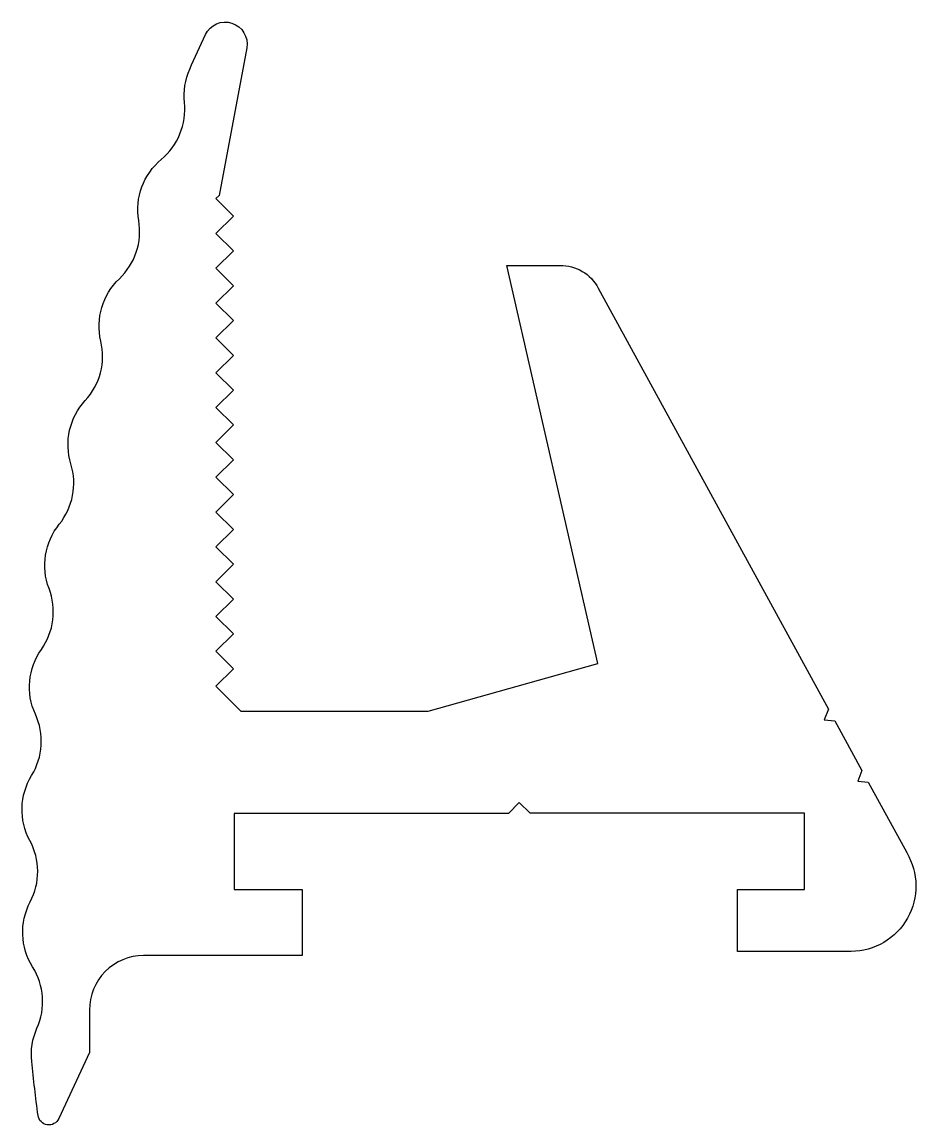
# Model space of a CAD drawing. Extents: x 131.8 to 172.9, y 183.3 to 234.
import ezdxf

# ---------------------------------------------------------------- set-up
doc = ezdxf.new("R2010")
doc.units = 0
doc.header["$LTSCALE"] = 15
doc.layers.get('0').update_dxf_attribs({"linetype": 'CONTINUOUS'})

msp = doc.modelspace()

# ---------------------------------------------------------------- linework, layer by layer
at = {"color": 7, "linetype": 'CONTINUOUS', "ltscale": 0.75}
msp.add_lwpolyline([(132.143, 196.39, -0.267047), (132.225, 199.38, 0.249644), (132.394, 202.195, -0.267047), (132.671, 205.173, 0.249644), (133.023, 207.971, -0.267047), (133.494, 210.925, 0.249644), (134.028, 213.694, -0.267047), (134.69, 216.611, 0.249644), (135.403, 219.34, -0.267047), (136.254, 222.207, 0.249644), (137.144, 224.883, -0.267047), (138.18, 227.689, 0.249644), (139.242, 230.301, -0.131224), (139.486, 231.83, -0.004902), (140.215, 233.425, -0.880486), (142.103, 232.817), (140.835, 226.03), (140.692, 225.886), (141.492, 225.086), (140.692, 224.286), (141.492, 223.486), (140.692, 222.686), (141.492, 221.886), (140.692, 221.086), (141.492, 220.286), (140.692, 219.486), (141.492, 218.686), (140.692, 217.886), (141.492, 217.086), (140.692, 216.286), (141.492, 215.486), (140.692, 214.686), (141.492, 213.886), (140.692, 213.086), (141.492, 212.286), (140.692, 211.486), (141.492, 210.686), (140.692, 209.886), (141.492, 209.086), (140.692, 208.286), (141.492, 207.486), (140.692, 206.686), (141.492, 205.886), (140.692, 205.086), (141.492, 204.286), (140.692, 203.486), (141.841, 202.337), (150.444, 202.337), (158.238, 204.52), (154.052, 222.808), (156.493, 222.821, -0.27585), (158.259, 221.78), (168.828, 202.425), (168.638, 201.937), (169.123, 201.885), (170.363, 199.614), (170.174, 199.126), (170.658, 199.073), (172.426, 195.835, -0.580556), (169.868, 191.296), (164.652, 191.296), (164.652, 194.137), (167.732, 194.137), (167.732, 197.643), (155.132, 197.643), (154.629, 198.14), (154.132, 197.637), (141.532, 197.637), (141.532, 194.137), (144.651, 194.137), (144.651, 191.113), (137.368, 191.113, 0.414214), (134.882, 188.599), (134.882, 186.646), (133.468, 183.612, -0.750067), (132.519, 183.758, -0.006984), (132.227, 186.239, -0.131224), (132.47, 187.768, 0.249644), (132.271, 190.581, -0.267047), (132.158, 193.57, 0.249644)], format="xyb", close=True, dxfattribs=at)

doc.saveas('drawing.dxf')
